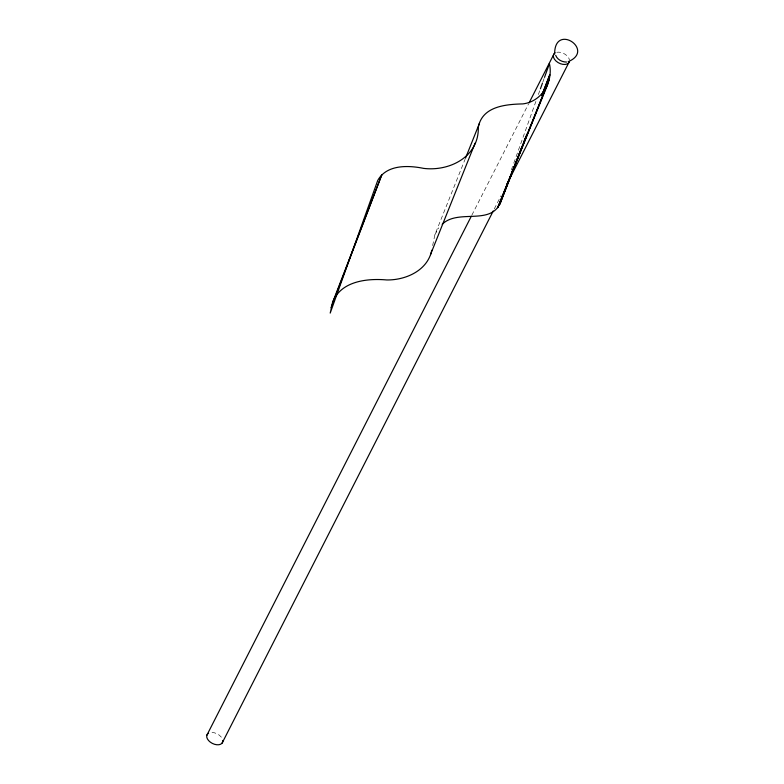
<?xml version="1.0" encoding="UTF-8"?>
<svg xmlns="http://www.w3.org/2000/svg" width="784" height="784" viewBox="0 0 784 784"><rect width="100%" height="100%" fill="white"/><g stroke="black" fill="none" stroke-linecap="round" stroke-linejoin="round"><path stroke-width="0.59" stroke-dasharray="3.92 2.94" d="M432.65 245.559L434.865 234.779L465.059 159.309M511.325 170.02L513.373 164.297M513.785 163.15L535.913 101.381M538.373 94.521L540.009 89.944M542.881 81.938L544.106 78.508M434.865 234.779L438.726 227.821M471.86 215.149L528.524 103.939M494.283 208.926L501.035 195.696M556.777 52.293A8.653 5.351 27 0 1 569.458 60.123M212.013 732.452A8.653 5.351 27 0 1 222.362 738.851"/><path stroke-width="1.18" d="M331.034 307.7L381.759 174.92L332.494 302.732L330.211 313.09L377.751 180.398C386.679 164.473 408.111 165.208 423.644 168.384C449.634 171.569 479.122 156.722 478.299 127.292C482.189 106.281 505.66 104.331 522.84 103.9C541.95 101.636 553.455 81.712 549.437 63.631L544.517 77.361M332.494 302.732C340.354 281.093 367.049 278.173 386.786 279.957C405.789 280.221 427.652 270.539 431.778 250.233M442.176 224.293C458.552 208.103 492.685 226.909 501.103 200.567M540.421 88.798L542.469 83.084M500.525 202.556L526.917 134.093M541.871 95.295L549.79 74.754L541.881 95.187M522.115 146.255L499.281 205.271L549.074 79.752L497.664 207.711L547.771 84.349M524.31 140.581L525.192 138.307M465.51 158.182L479.475 123.274M430.494 254.633L475.104 143.129M206.8 735.343L471.311 216.237M529.082 102.851L554.082 53.792M222.088 743.154L493.254 210.955M506.582 184.789L569.36 61.593A8.653 5.351 27 0 1 557.973 62.514A8.653 5.351 27 0 1 555.219 52.851M568.155 61.681C595.389 50.441 555.719 23.05 554.66 52.557M566.528 62.054C562.079 62.103 557.277 59.613 555.67 55.301M222.813 740.439A8.653 5.351 27 0 1 212.317 743.389A8.653 5.351 27 0 1 208.583 733.167"/></g></svg>
